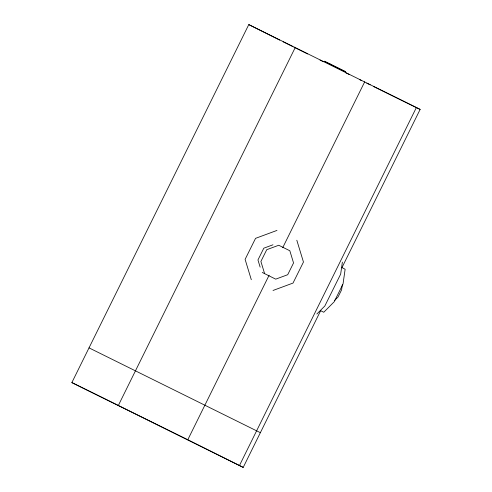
<?xml version="1.0" encoding="UTF-8"?>
<svg xmlns="http://www.w3.org/2000/svg" width="492" height="492" viewBox="0 0 492 492"><rect width="100%" height="100%" fill="white"/><g stroke="black" fill="none" stroke-linecap="round" stroke-linejoin="round"><path stroke-width="0.74" d="M342.371 262.107L340.655 274.142L324.831 305.993L316.848 314.013M342.352 284.616L341.614 289.819L338.035 297.014L334.357 300.71M320.784 310.44L243.214 467.4L71.863 382.585L248.786 24.6L420.137 109.415L341.885 267.759M71.863 382.585L118.351 405.445L295.274 47.46M243.214 467.4L187.79 439.756L269.112 275.225M282.715 247.685L364.72 81.777M239.512 465.42L416.435 107.434M276.971 230.422L255.557 238.343L245.108 259.364L251.307 279.714M272.968 244.801L263.804 248.189L257.956 259.954L260.145 267.131M273.023 290.464L293.011 283.072L303.459 262.052L296.817 240.244M373.649 86.555L420.137 109.415M89.021 347.869L260.366 432.683M304.899 52.582L307.648 53.942M320.021 60.055L323.459 61.752M345.464 72.625L349.584 74.667M359.898 79.759L361.276 80.442M366.774 83.16L370.212 84.858M118.351 405.445L187.79 439.756M279.708 40.086L248.786 24.6M283.115 41.777L292.642 46.5M294.001 47.177L304.21 52.244M264.616 273.65L275.717 279.148L287.703 274.721L293.552 262.956L289.831 250.754L278.73 245.256L266.744 249.69L260.895 261.449L264.616 273.65L262.261 272.457M341.86 267.568L345.132 269.241L343.035 283.97L334.179 301.793L323.754 312.266L320.489 310.6M330.089 64.052L324.308 61.211L345.618 71.758L330.089 64.052"/></g></svg>
